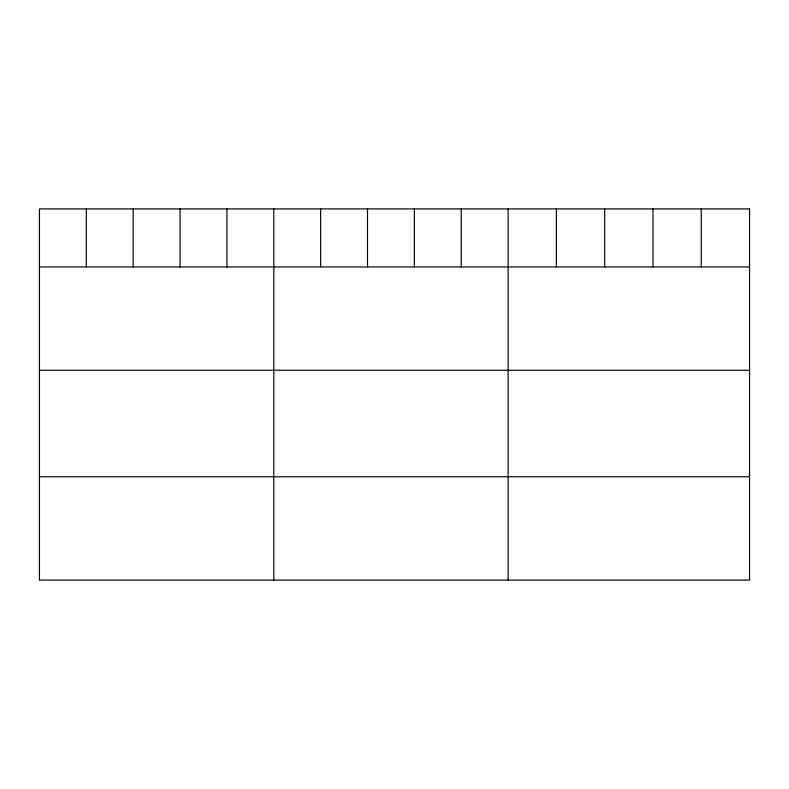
<?xml version="1.0" encoding="UTF-8"?>
<svg xmlns="http://www.w3.org/2000/svg" width="789" height="789" viewBox="0 0 789 789"><rect width="100%" height="100%" fill="white"/><g stroke="black" fill="none" stroke-linecap="round" stroke-linejoin="round"><path stroke-width="1.18" d="M39.45 266.929L749.55 266.929M39.45 370.278L749.55 370.278M39.45 476.743L749.55 476.743M701.263 208.917L701.263 266.929M652.976 208.917L652.976 266.929M604.69 208.917L604.69 266.929M556.403 208.917L556.403 266.929M508.116 208.917L508.116 580.083M461.249 208.917L461.249 266.929M414.383 208.917L414.383 266.929M367.516 208.917L367.516 266.929M320.65 208.917L320.65 266.929M273.783 208.917L273.783 580.083M226.916 208.917L226.916 266.929M180.05 208.917L180.05 266.929M133.183 208.917L133.183 266.929M86.317 208.917L86.317 266.929M749.55 208.917L39.45 208.917L39.45 580.083L749.55 580.083L749.55 208.917"/></g></svg>
